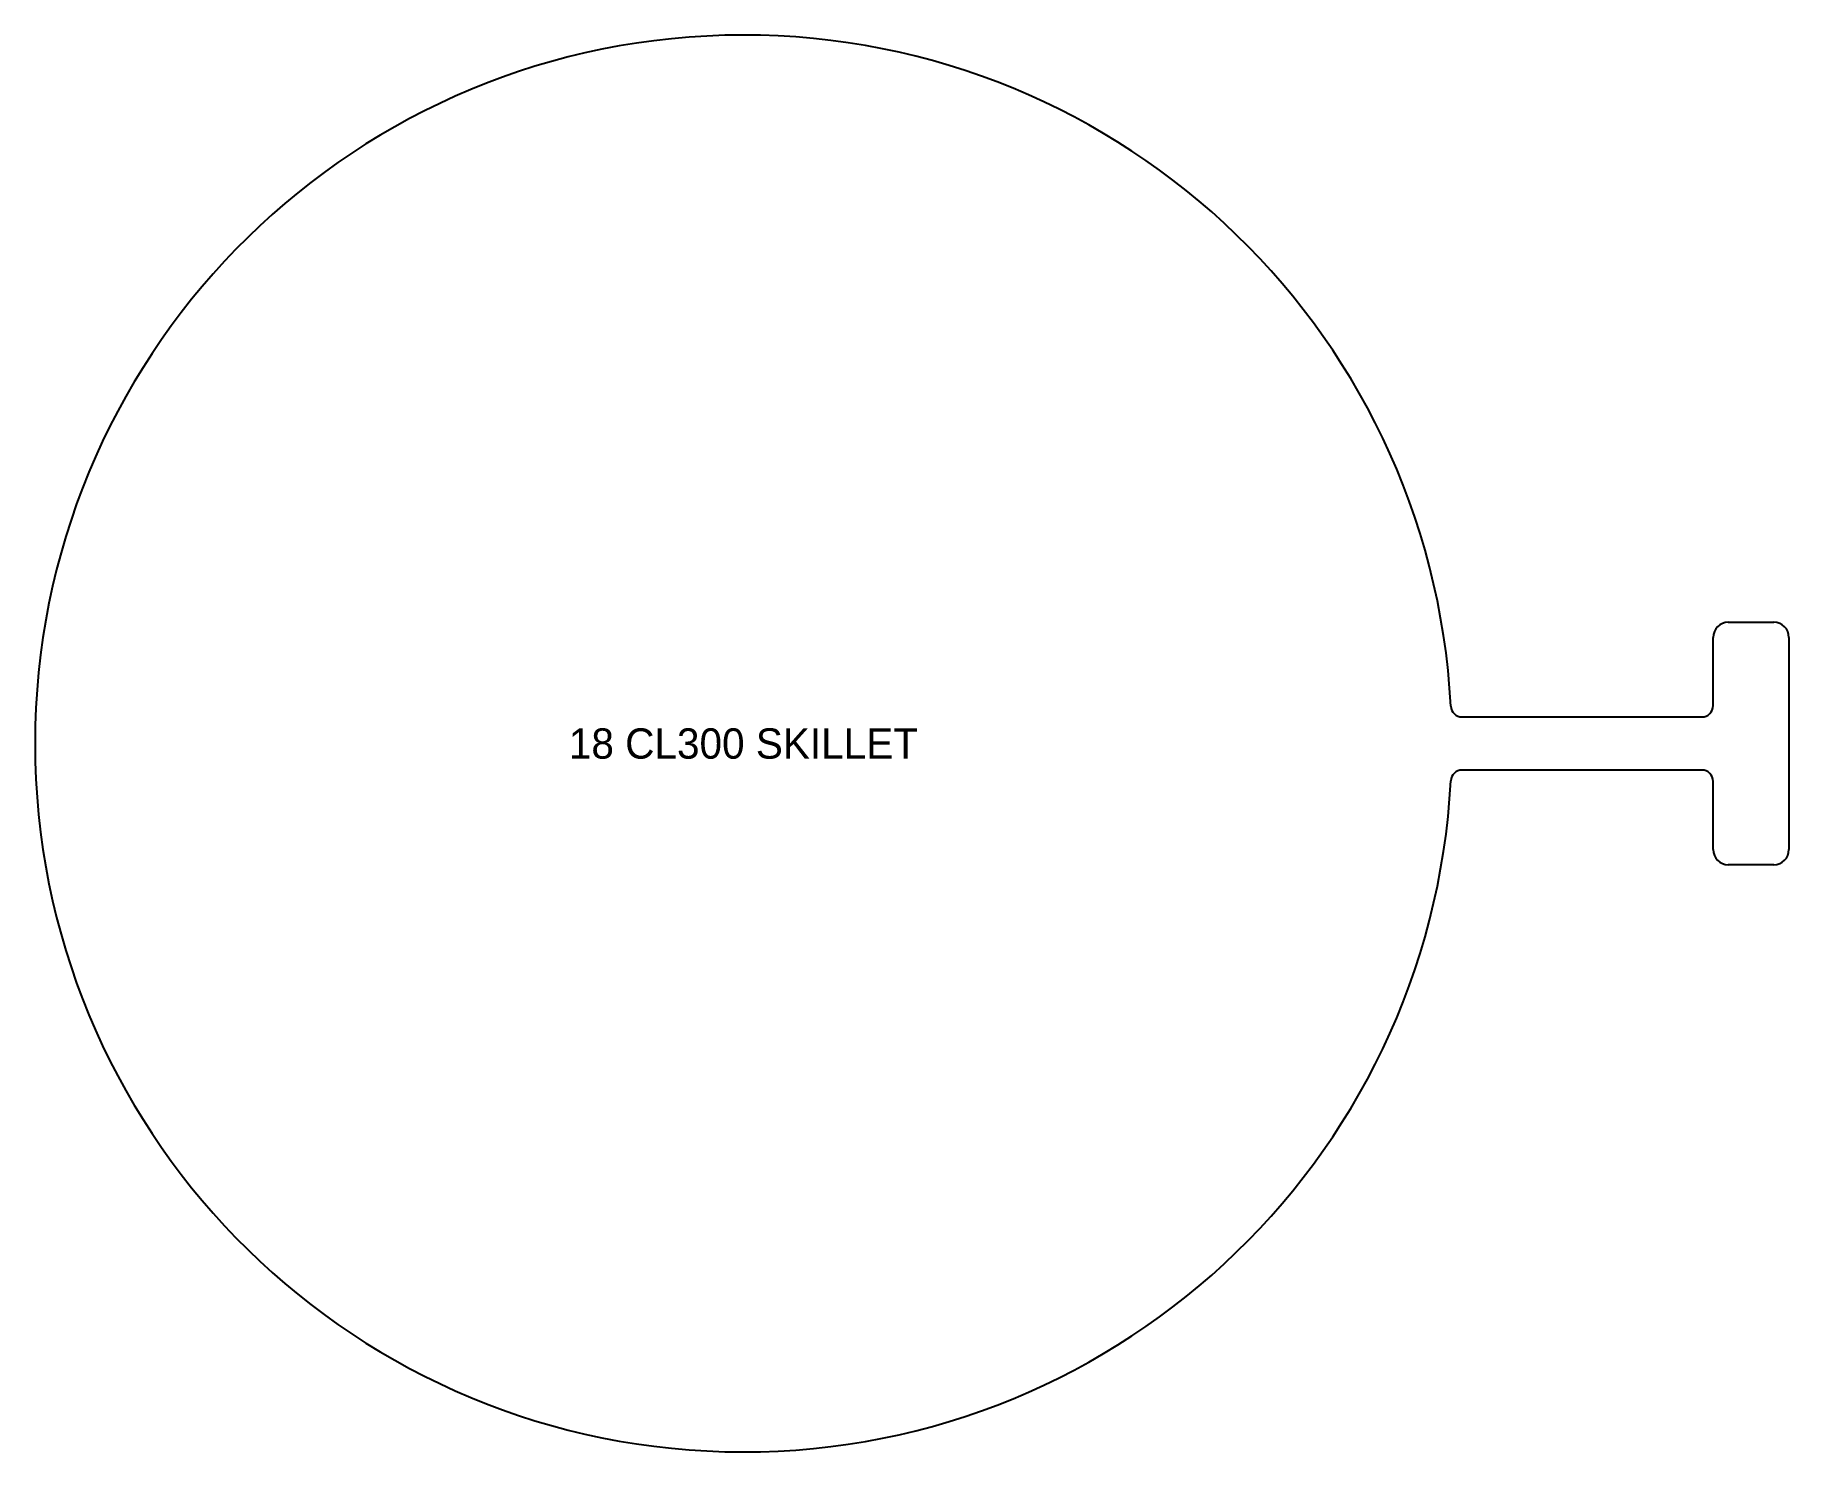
# Model space of a CAD drawing. Header units: inches. Extents: x -11.7 to 17.2, y -11.7 to 11.7.
import ezdxf
from ezdxf.enums import TextEntityAlignment as Align

# ---------------------------------------------------------------- set-up
doc = ezdxf.new("R2010")
doc.units = ezdxf.units.IN
doc.header["$MEASUREMENT"] = 0
doc.layers.add('CUT', color=7, linetype='CONTINUOUS')
doc.layers.add('ETCH', color=1, linetype='CONTINUOUS')

msp = doc.modelspace()

# ---------------------------------------------------------------- linework, layer by layer
at = {"layer": 'CUT'}
for p, q in [((16, 0.625), (16, 1.75)), ((16.25, 2), (17, 2)), ((17.25, 1.75), (17.25, -1.75)), ((11.858541, 0.4375), (15.8125, 0.4375)), ((15.8125, -0.4375), (11.858541, -0.4375)), ((16, -1.75), (16, -0.625)), ((17, -2), (16.25, -2))]:
    msp.add_line(p, q, dxfattribs=at)
for centre, radius, start, end in [((0, 0), 11.6875, 3.016961, 356.983039), ((16.25, 1.75), 0.25, 90, 180), ((17, 1.75), 0.25, 0, 90), ((11.858541, 0.625), 0.1875, 183.016961, 270), ((15.8125, 0.625), 0.1875, 270, 0), ((11.858541, -0.625), 0.1875, 90, 176.983039), ((15.8125, -0.625), 0.1875, 0, 90), ((16.25, -1.75), 0.25, 180, 270), ((17, -1.75), 0.25, 270, 0)]:
    msp.add_arc(centre, radius, start, end, dxfattribs=at)

# ---------------------------------------------------------------- texts
at = {"layer": 'ETCH'}
msp.add_text('18 CL300 SKILLET', height=0.5, dxfattribs=at).set_placement((0, 0), align=Align.MIDDLE_CENTER)

doc.saveas('drawing.dxf')
